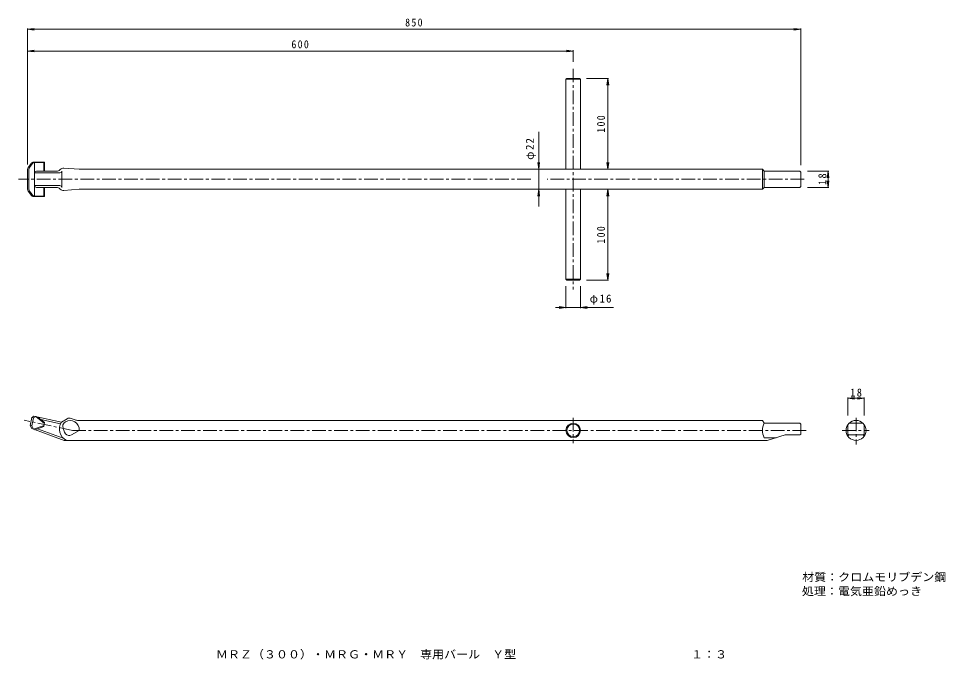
# Model space of a CAD drawing. Units: millimetres, scale not verified. Extents: x -465 to 554, y -404 to 301.
import ezdxf
from ezdxf.enums import TextEntityAlignment as Align

# ---------------------------------------------------------------- set-up
doc = ezdxf.new("R2010")
doc.units = ezdxf.units.MM
doc.header["$LTSCALE"] = 3
doc.linetypes.add('CHAIN1', pattern=[8, 5, -1, 1, -1])
doc.layers.add('C-4', color=7, linetype='Continuous', lineweight=9)
doc.layers.add('C-B', color=4, linetype='Continuous', lineweight=9)
doc.layers.add('F-4_F-4ﾚｲﾔ', color=2, linetype='Continuous')
doc.layers.add('F-5_F-5ﾚｲﾔ', color=2, linetype='Continuous')
doc.styles.add('ＭＳ ゴシック', font='')
doc.styles.get('ＭＳ ゴシック').set_extended_font_data('MS Gothic')

msp = doc.modelspace()

# ---------------------------------------------------------------- linework, layer by layer
at = {"layer": 'C-4'}
for p, q in [((-455, 289.369), (-447.564, 290.348)), ((-455, 140.554), (-455, 290.269)), ((-455, 289.369), (395, 289.369)), ((-455, 289.369), (-447.564, 288.39)), ((395, 289.369), (387.564, 290.348)), ((395, 289.369), (387.564, 288.39)), ((395, 139.869), (395, 290.269)), ((-455, 265.369), (-447.564, 266.348)), ((-455, 140.554), (-455, 266.269)), ((-455, 265.369), (145, 265.369)), ((-455, 265.369), (-447.564, 264.39)), ((145, 265.369), (137.564, 266.348)), ((145, 265.369), (137.564, 264.39)), ((145, 253.546), (145, 266.269)), ((159.5, 235.369), (183.9, 235.369)), ((183, 235.369), (182.021, 227.933)), ((183, 135.369), (183, 235.369)), ((183, 235.369), (183.979, 227.933)), ((107, 176.592), (107, 94.44)), ((107, 135.369), (106.021, 142.805)), ((107, 135.369), (107.979, 142.805)), ((183, 135.369), (182.021, 142.805)), ((183, 135.369), (183.979, 142.805)), ((402.433, 133.369), (425.996, 133.369)), ((425.096, 133.369), (424.117, 125.933)), ((425.096, 115.369), (425.096, 133.369)), ((425.096, 133.369), (426.075, 125.933)), ((425.096, 115.369), (424.117, 122.805)), ((425.096, 115.369), (426.075, 122.805)), ((107, 113.369), (106.021, 105.933)), ((107, 113.369), (107.979, 105.933)), ((183, 113.369), (182.021, 105.933)), ((183, 13.369), (183, 113.369)), ((183, 113.369), (183.979, 105.933)), ((402.433, 115.369), (425.996, 115.369)), ((183, 13.369), (182.021, 20.805)), ((183, 13.369), (183.979, 20.805)), ((159.5, 13.369), (183.9, 13.369)), ((137, 6.869), (137, -17.531)), ((153, 6.869), (153, -17.531)), ((189.318, -16.631), (125.372, -16.631)), ((137, -16.631), (129.564, -15.652)), ((137, -16.631), (129.564, -17.61)), ((153, -16.631), (160.436, -15.652)), ((153, -16.631), (160.436, -17.61)), ((446.805, -116.556), (454.241, -115.577)), ((446.805, -135.602), (446.805, -115.656)), ((446.805, -116.556), (464.805, -116.556)), ((446.805, -116.556), (454.241, -117.535)), ((464.805, -116.556), (457.369, -115.577)), ((464.805, -116.556), (457.369, -117.535)), ((464.805, -135.602), (464.805, -115.656))]:
    msp.add_line(p, q, dxfattribs=at)
at = {"layer": 'C-B', "linetype": 'CHAIN1'}
for p, q in [((145, 246.046), (145, 2.991)), ((98.277, 124.369), (-464.731, 124.369)), ((398.891, 124.369), (116.318, 124.369)), ((-405.416, -151.913), (-458.56, -140.617)), ((145, -137.948), (145, -165.725)), ((455.805, -137.863), (455.805, -167.19)), ((401.152, -151.913), (-405.415, -151.913)), ((440.632, -151.913), (470.418, -151.913))]:
    msp.add_line(p, q, dxfattribs=at)
at = {"layer": 'C-B'}
for p, q in [((138, 235.369), (137, 234.369)), ((137, 234.369), (137, 135.369)), ((153, 234.369), (137, 234.369)), ((138, 235.369), (152, 235.369)), ((152, 235.369), (153, 234.369)), ((153, 234.369), (153, 135.369)), ((-448.237, 143.369), (-436.017, 143.369)), ((-447.006, 142.869), (-436.914, 142.869)), ((-447.006, 142.869), (-447.006, 105.869)), ((-436.914, 142.869), (-436.914, 133.369)), ((-436.017, 143.369), (-436.017, 133.369)), ((-455, 115.683), (-455, 133.054)), ((-450.932, 141.687), (-453.983, 137.448)), ((-453.525, 115.683), (-453.525, 133.054)), ((-449.701, 141.187), (-452.508, 137.448)), ((-422.737, 133.369), (-445.006, 133.369)), ((-418.796, 135.239), (-419.202, 134.833)), ((-417.166, 133.369), (-417.166, 115.369)), ((-414.869, 136.688), (-398.094, 135.369)), ((-398.094, 135.369), (353, 135.369)), ((353, 135.369), (353, 113.369)), ((353, 135.369), (355, 133.369)), ((355, 133.369), (355, 115.369)), ((394, 133.369), (355, 133.369)), ((394, 133.369), (395, 132.369)), ((-419.166, 131.369), (-447.006, 131.369)), ((395, 116.369), (395, 132.369)), ((-419.166, 117.369), (-447.006, 117.369)), ((-422.737, 115.369), (-445.006, 115.369)), ((-436.914, 115.369), (-436.914, 105.869)), ((-436.017, 115.369), (-436.017, 105.369)), ((-418.796, 113.498), (-419.202, 113.904)), ((-398.094, 113.369), (-414.869, 112.049)), ((353, 113.369), (-398.094, 113.369)), ((137, 14.369), (137, 113.369)), ((153, 14.369), (153, 113.369)), ((355, 115.369), (353, 113.369)), ((394, 115.369), (355, 115.369)), ((395, 116.369), (394, 115.369)), ((-450.932, 107.051), (-453.983, 111.29)), ((-449.701, 107.551), (-452.508, 111.29)), ((-448.237, 105.369), (-436.017, 105.369)), ((-447.006, 105.869), (-436.914, 105.869)), ((138, 13.369), (137, 14.369)), ((153, 14.369), (137, 14.369)), ((138, 13.369), (152, 13.369)), ((153, 14.369), (152, 13.369)), ((-452.066, -146.598), (-450.194, -137.795)), ((-450.194, -137.795), (-447.822, -136.254)), ((-448.238, -138.211), (-450.194, -137.795)), ((-417.5, -142.7), (-447.822, -136.254)), ((-436.25, -144.337), (-445.866, -136.67)), ((-436.017, -143.243), (-443.679, -137.135)), ((-418.51, -144.53), (-440.182, -139.923)), ((-411.299, -138.992), (-417.5, -142.7)), ((-413.188, -142.452), (-413.581, -142.687)), ((-406.948, -138.612), (-402.646, -140.255)), ((-399.078, -140.913), (353, -140.913)), ((353, -140.913), (355, -143.913)), ((-450.109, -147.014), (-452.066, -146.598)), ((-450.109, -147.014), (-448.118, -150.629)), ((-436.666, -146.293), (-448.118, -150.629)), ((-436.914, -147.46), (-446.676, -151.156)), ((-443.814, -150.073), (-415.684, -160.355)), ((-436.914, -147.46), (-436.017, -143.243)), ((-398.095, -151.913), (-406.432, -156.899)), ((394, -143.913), (355, -143.913)), ((394, -143.913), (395, -144.913)), ((395, -155.913), (395, -144.913)), ((446.805, -155.913), (446.805, -145.589)), ((448.255, -143.913), (463.355, -143.913)), ((464.805, -155.913), (464.805, -145.589)), ((-414.51, -162.913), (358, -162.913)), ((368, -159.913), (355, -159.913)), ((378, -156.913), (358, -162.913)), ((394, -156.913), (378, -156.913)), ((395, -155.913), (394, -156.913)), ((447.805, -156.913), (446.673, -158.046)), ((447.805, -156.913), (446.805, -155.913)), ((447.805, -156.913), (463.805, -156.913)), ((464.805, -155.913), (463.805, -156.913)), ((463.805, -156.913), (464.937, -158.046))]:
    msp.add_line(p, q, dxfattribs=at)
for points in [[(-450.109, -147.014), (-448.238, -138.211), (-445.866, -136.67)], [(-452.066, -146.598), (-450.281, -149.839), (-414.51, -162.913)]]:
    msp.add_lwpolyline(points, dxfattribs=at)
for centre, radius in [((455.805, -151.913), 11), ((145, -151.913), 8), ((145, -151.913), 7)]:
    msp.add_circle(centre, radius, dxfattribs=at)
for centre, radius, start, end in [((-448.237, 140.369), 3, 90, 153.9377), ((-447.006, 139.869), 3, 90, 153.93684), ((-445, 133.054), 10, 153.93796, 180), ((-443.525, 133.054), 10, 153.9377, 180), ((-445.006, 131.369), 2, 90, 180), ((-422.737, 138.369), 5, 270, 315), ((-419.166, 133.369), 2, 270, 0), ((-415.261, 131.703), 5, 85.50323, 135), ((-445, 115.683), 10, 180, 206.0618), ((-443.525, 115.683), 10, 180, 206.06154), ((-445.006, 117.369), 2, 180, 270), ((-422.737, 110.369), 5, 44.99919, 90), ((-419.166, 115.369), 2, 0, 90), ((-415.261, 117.034), 5, 224.9996, 274.49677), ((-448.237, 108.369), 3, 206.0623, 270), ((-447.006, 108.869), 3, 206.06145, 270), ((-408.056, -151.034), 10, 354.95685, 120.87856), ((-408.732, -143.283), 5, 69.09521, 120.87962), ((-399.078, -130.913), 10, 249.09521, 270), ((-405.703, -150.407), 14.091, 146.84053, 242.56064), ((-411.015, -146.978), 5, 120.87904, 183.09921), ((-400.573, -146.413), 15.457, 183.09941, 216.32678), ((370, -151.913), 17, 151.92763, 208.07237), ((-408.998, -152.608), 5, 216.32642, 300.87846)]:
    msp.add_arc(centre, radius, start, end, dxfattribs=at)

# ---------------------------------------------------------------- texts
at = {"layer": 'C-4', "color": 2, "char_height": 8.798, "attachment_point": 7, "style": 'ＭＳ ゴシック'}
for s, insert in [('\\T1.27;\\W0.9;850', (-39.75, 292.369)), ('\\T1.27;\\W0.9;600', (-164.75, 268.369)), ('\\T1.19;φ16', (163.068, -13.631)), ('\\T1.27;\\W0.95;18', (449.43, -114.756))]:
    msp.add_mtext(s, dxfattribs=dict(at, insert=insert))
at = {"layer": 'C-4', "color": 2, "char_height": 8.798, "attachment_point": 7, "rotation": 90, "style": 'ＭＳ ゴシック'}
for s, insert in [('\\T1.27;\\W0.9;100', (180, 175.619)), ('\\T1.19;φ22', (104, 145.764)), ('\\T1.27;\\W0.95;18', (423.296, 117.994)), ('\\T1.27;\\W0.9;100', (180, 53.619))]:
    msp.add_mtext(s, dxfattribs=dict(at, insert=insert))
at = {"layer": 'F-4_F-4ﾚｲﾔ', "style": 'ＭＳ ゴシック', "width": 1.1}
for s, p in [('材質：クロムモリブデン鋼', (396.618, -320.323)), ('処理：電気亜鉛めっき', (396.328, -335.857))]:
    msp.add_text(s, height=8.798, dxfattribs=at).set_placement(p, align=Align.BOTTOM_LEFT)
at = {"layer": 'F-5_F-5ﾚｲﾔ', "style": 'ＭＳ ゴシック', "width": 1.1}
for s, p in [('ＭＲＺ（３００）・ＭＲＧ・ＭＲＹ\u3000専用バール\u3000Ｙ型', (-247.769, -405.333)), ('１：３', (274.5, -405.333))]:
    msp.add_text(s, height=8.798, dxfattribs=at).set_placement(p, align=Align.BOTTOM_LEFT)

doc.saveas('drawing.dxf')
